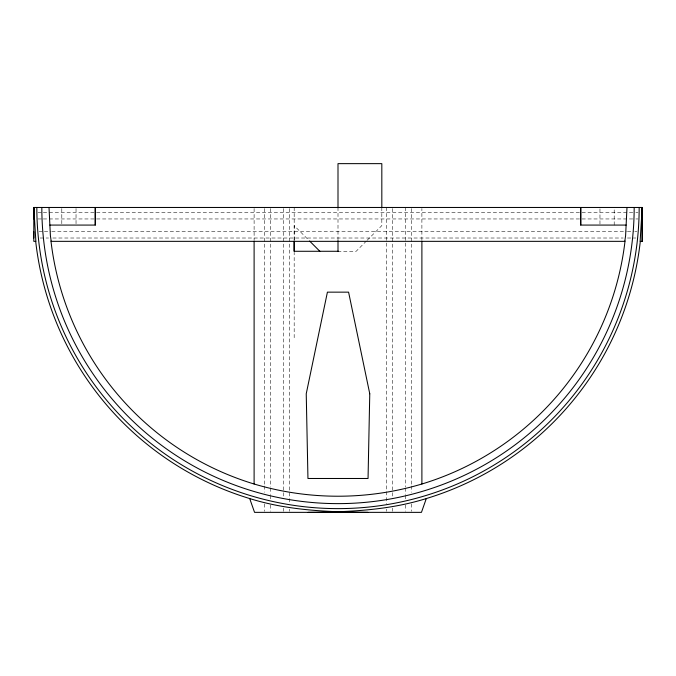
<?xml version="1.0" encoding="UTF-8"?>
<svg xmlns="http://www.w3.org/2000/svg" width="676" height="676" viewBox="0 0 676 676"><rect width="100%" height="100%" fill="white"/><g stroke="black" fill="none" stroke-linecap="round" stroke-linejoin="round"><path stroke-width="0.51" stroke-dasharray="3.38 2.54" d="M294.178 337.746L294.178 252.334M294.178 239.988L294.178 225.607L308.847 240.276M338 240.31L338 208.487M421.892 240.31L421.892 208.487M599.967 224.043L599.967 208.495M614.197 225.074L614.197 208.495M366.417 241.011L356.151 251.278L338 251.278M367.152 240.276L381.822 225.607L381.822 207.464M38.025 212.602L42.25 212.602M43.306 212.602L634.806 212.602M635.862 212.602L637.975 212.602M38.025 218.956L42.25 218.956M43.306 218.956L634.806 218.956M635.862 218.956L637.975 218.956M39.081 231.657L43.306 231.657M44.362 231.657L50.7 231.657M51.756 231.657L626.356 231.657M627.413 231.657L633.75 231.657M634.806 231.657L636.919 231.657M40.137 238.011L48.587 238.011M52.812 238.011L623.188 238.011M627.413 238.011L635.862 238.011M411.684 208.512L411.684 484.929M411.684 485.985L411.684 492.314M411.684 503.916L411.684 511.301M405.33 207.464L405.33 487.041M405.33 488.089L405.33 494.426M405.33 495.474L405.33 499.699M405.33 504.972L405.33 511.301M392.629 208.512L392.629 496.53M392.629 508.141L392.629 511.301M386.275 207.464L386.275 503.916M386.275 509.189L386.275 511.301M294.178 207.464L294.178 240.31M289.725 208.512L289.725 503.916M289.725 509.189L289.725 511.301M283.371 208.512L283.371 496.53M283.371 508.141L283.371 511.301M270.67 208.512L270.67 487.041M270.67 488.089L270.67 494.426M270.67 495.474L270.67 499.699M270.67 504.972L270.67 511.301M264.316 208.512L264.316 484.929M264.316 485.985L264.316 492.314M264.316 503.916L264.316 511.301M254.108 208.487L254.108 240.31M76.033 208.495L76.033 224.043M61.803 208.495L61.803 225.074"/><path stroke-width="1.01" d="M95.265 225.074L95.265 207.464L95.265 225.074L49.872 225.074M338.515 251.278L294.178 251.278L294.178 241.011M338 251.278L338 240.724M338 207.988L338 163.643L381.822 163.643L381.822 207.464M50.962 241.002A288.99 288.99 0 0 0 254.108 484.008C308.535 500.291 367.465 500.291 421.892 484.008L421.892 241.239M580.735 225.074L580.735 207.464L580.735 225.074L626.128 225.074M642.2 241.34L642.2 207.464L640.13 241.34L642.2 241.34L642.2 207.464L33.8 207.464L33.8 241.34L35.87 241.34L33.8 207.464A304.2 304.2 0 0 0 33.885 214.664M626.99 207.464L625.596 235.789L624.776 241.34L51.224 241.34L50.404 235.789L49.01 207.464M640.307 241.366A304.2 304.2 0 0 1 426.303 498.558L421.452 512.357L254.556 512.357L249.697 498.558A304.2 304.2 0 0 1 35.693 241.366M426.303 498.558C388.075 510.49 347.92 512.053 308.18 512.357M367.82 512.357C328.08 512.053 287.925 510.49 249.697 498.558M309.583 241.011L319.849 251.278M294.178 241.34L294.178 251.278M254.108 241.239L254.108 484.008M33.8 212.602L33.8 218.956M33.8 231.657L33.8 238.011M625.038 241.002A288.99 288.99 0 0 1 421.892 484.008M642.2 207.464A304.2 304.2 0 0 1 642.115 214.664M634.173 207.464A296.173 296.173 0 0 1 338 503.628A296.173 296.173 0 0 1 41.828 207.464M639.166 207.464A301.166 301.166 0 0 1 338 508.622A301.166 301.166 0 0 1 36.834 207.464M369.764 393.787L368.048 478.481L307.952 478.481L306.236 393.787L327.412 292.15L348.588 292.15L369.764 393.787"/></g></svg>
